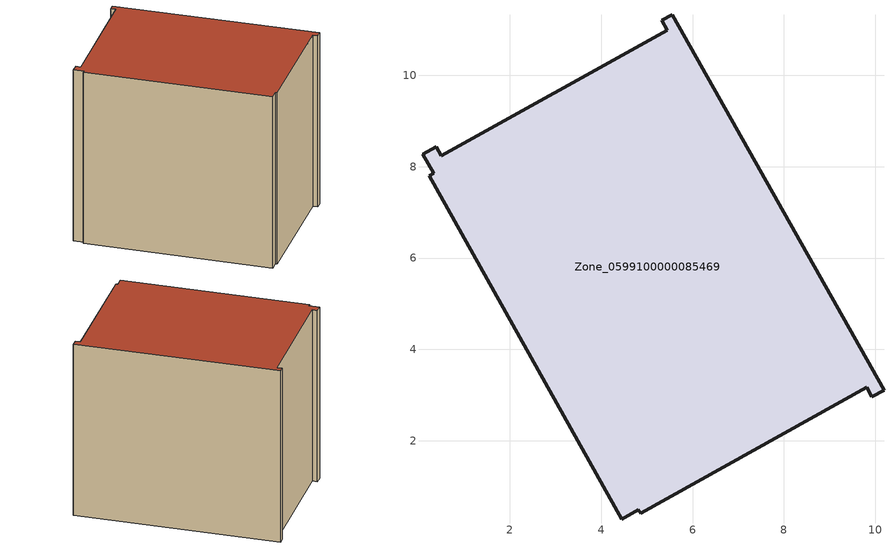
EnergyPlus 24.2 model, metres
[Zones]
Zone_0599100000085469
 floor ground (C_G): 5.56,11.33 10.19,3.11 9.92,2.96 9.81,3.17 4.87,0.42 4.82,0.49 4.45,0.28 0.24,7.8 0.33,7.86 0.09,8.28 0.39,8.44 0.5,8.24 5.44,10.99 5.33,11.2 z0
 wall outside (C_F): 10.19,3.11 5.56,11.33 5.33,11.2 5.44,10.99 0.5,8.24 0.39,8.44 0.09,8.28 0.33,7.86 0.24,7.8 4.45,0.28 4.82,0.49 4.87,0.42 9.81,3.17 9.92,2.96 10.19,3.11 z0:8.46
 roof outside (C_R): 0.24,7.8 4.45,0.28 4.82,0.49 4.87,0.42 9.81,3.17 9.92,2.96 10.19,3.11 5.56,11.33 5.33,11.2 5.44,10.99 0.5,8.24 0.39,8.44 0.09,8.28 0.33,7.86 z8.46
[BUILDING]
Pand.0599100000085469: North Axis=0; Terrain=City; Loads Convergence Tolerance Value=0.04; Temperature Convergence Tolerance Value=0.4; Solar Distribution=FullExterior; Maximum Number of Warmup Days=25; Minimum Number of Warmup Days=1
[Site:Location]
Rotterdam.The.Hague.AP_ZH_NLD Design_Conditions: Latitude=51.96; Longitude=4.45; Time Zone=1; Elevation=-4.5
[SITE:GROUNDTEMPERATURE:BUILDINGSURFACE]
18, 18, 18, 18, 18, 18, 18, 18, 18, 18, 18, 18
[MATERIAL] Thermal Absorptance=0.9; Solar Absorptance=0.7; Visible Absorptance=0.7
Name | Roughness | Thickness | Conductivity | Density | Specific Heat
G.TC.1965-1974 | MediumSmooth | 0.15 | 0.882353 | 540 | 1210
F.TC.1965-1974 | Rough | 0.3 | 0.697674 | 1920 | 840
R.TC.1965-1974 | MediumRough | 0.2 | 0.232558 | 1500 | 1000
[CONSTRUCTION]
C_G: G.TC.1965-1974
C_F: F.TC.1965-1974
C_R: R.TC.1965-1974
[ZONE]
Zone_0599100000085469: Type=1; Multiplier=1; Ceiling Height=Autocalculate; Volume=Autocalculate; Floor Area=autocalculate; Part of Total Floor Area=Yes
[ZONEINFILTRATION:DESIGNFLOWRATE]
Infil_Zone_0599100000085469: Zone or ZoneList or Space or SpaceList=Zone_0599100000085469; Schedule=AlwaysOn; Design Flow Rate Calculation Method=Flow/Area; Flow Rate per Floor Area=0.003; Constant Term Coefficient=1; Temperature Term Coefficient=0; Velocity Term Coefficient=0; Velocity Squared Term Coefficient=0
[HVACTEMPLATE:ZONE:IDEALLOADSAIRSYSTEM]
Zone_0599100000085469: Maximum Heating Supply Air Temperature=50; Minimum Cooling Supply Air Temperature=13; Maximum Heating Supply Air Humidity Ratio=0.0156; Minimum Cooling Supply Air Humidity Ratio=0.0077; Heating Limit=NoLimit; Cooling Limit=NoLimit; Dehumidification Control Type=ConstantSensibleHeatRatio; Cooling Sensible Heat Ratio=0.7; Dehumidification Setpoint=60; Humidification Control Type=None; Humidification Setpoint=30; Outdoor Air Method=None; Outdoor Air Flow Rate per Person=0.00944; Outdoor Air Flow Rate per Zone Floor Area=0; Outdoor Air Flow Rate per Zone=0; Demand Controlled Ventilation Type=None; Outdoor Air Economizer Type=NoEconomizer; Heat Recovery Type=None; Sensible Heat Recovery Effectiveness=0.7; Latent Heat Recovery Effectiveness=0.65
[ZONECONTROL:THERMOSTAT]
ThermostatControl_Zone_0599100000085469: Zone or ZoneList=Zone_0599100000085469; Control Type Schedule=DualSetpointControlType; Control 1=Thermostat_Zone_0599100000085469; Temperature Difference Between Cutout And Setpoint=0
[THERMOSTATSETPOINT:DUALSETPOINT]
Thermostat_Zone_0599100000085469: Heating Setpoint Temperature Schedule=HeatingSetpoint_Zone_0599100000085469; Cooling Setpoint Temperature Schedule=CoolingSetpoint_Zone_0599100000085469
[SCHEDULE:COMPACT]
HeatingSetpoint_Zone_0599100000085469: Through: 12/31, For: AllDays, Until: 24:00, 21
CoolingSetpoint_Zone_0599100000085469: Through: 12/31, For: AllDays, Until: 24:00, 24
DualSetpointControlType: Through: 12/31, For: AllDays, Until: 24:00, 4
AlwaysOn: Through: 12/31, For: AllDays, Until: 24:00, 1
